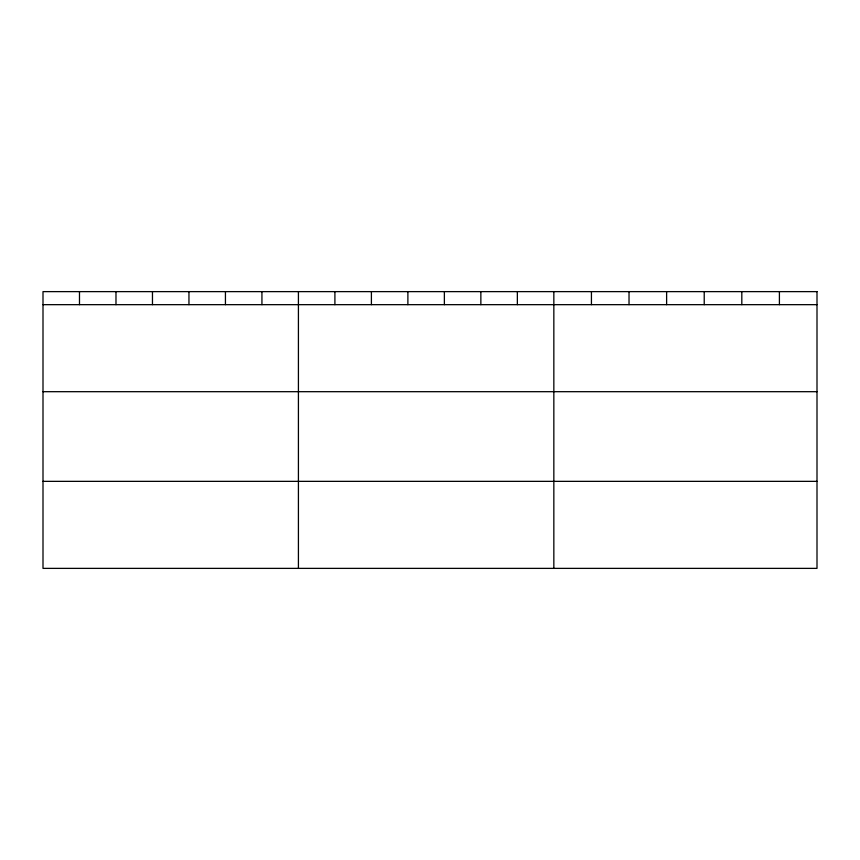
<?xml version="1.0" encoding="UTF-8"?>
<svg xmlns="http://www.w3.org/2000/svg" width="860" height="860" viewBox="0 0 860 860"><rect width="100%" height="100%" fill="white"/><g stroke="black" fill="none" stroke-linecap="round" stroke-linejoin="round"><path stroke-width="1.29" d="M43 304.666L817 304.666M43 391.687L817 391.687M43 481.353L817 481.353M779.407 291.626L779.407 304.666M741.814 291.626L741.814 304.666M704.222 291.626L704.222 304.666M666.618 291.626L666.618 304.666M629.025 291.626L629.025 304.666M591.433 291.626L591.433 304.666M553.84 291.626L553.84 568.374M517.354 291.626L517.354 304.666M480.858 291.626L480.858 304.666M444.373 291.626L444.373 304.666M407.887 291.626L407.887 304.666M371.402 291.626L371.402 304.666M334.906 291.626L334.906 304.666M298.42 291.626L298.42 568.374M261.934 291.626L261.934 304.666M225.438 291.626L225.438 304.666M188.953 291.626L188.953 304.666M152.467 291.626L152.467 304.666M115.982 291.626L115.982 304.666M79.485 291.626L79.485 304.666M817 291.626L43 291.626L43 568.374L817 568.374L817 291.626"/></g></svg>
